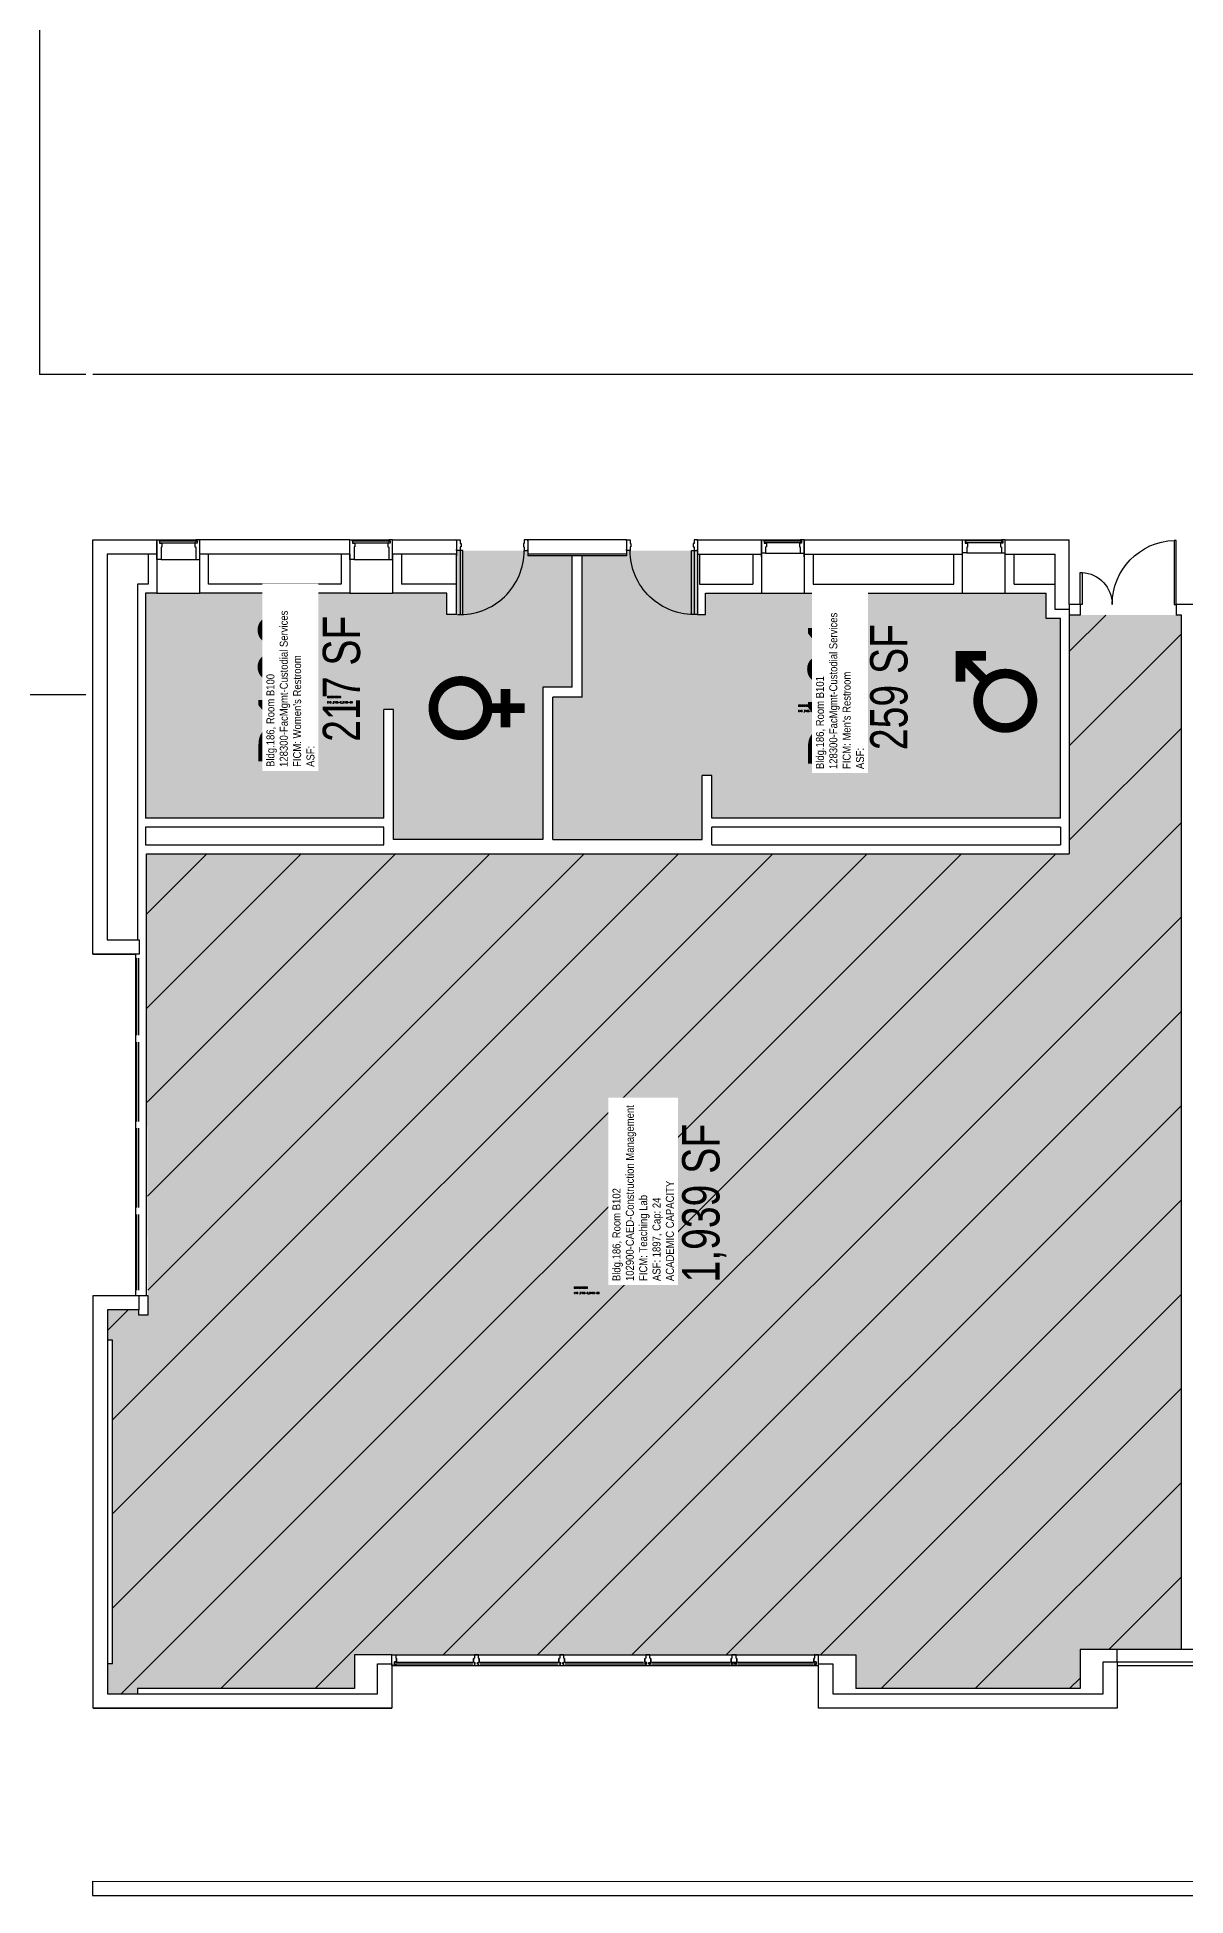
# Model space of a CAD drawing. Header units: inches. Extents: x -16 to 4862, y -243 to 5624.
# Drawn here: x 2419 to 3065, y 179 to 1224 of the extents above; entities that cross this region are included whole.
import ezdxf
from ezdxf.enums import TextEntityAlignment as Align

# ---------------------------------------------------------------- set-up
doc = ezdxf.new("R2010")
doc.units = ezdxf.units.IN
doc.header["$LTSCALE"] = 10
doc.header["$MEASUREMENT"] = 0
doc.layers.get('0').update_dxf_attribs({"linetype": 'CONTINUOUS'})
for name, color, linetype in [('A-DOOR', 2, 'CONTINUOUS'), ('A-FLOR', 3, 'CONTINUOUS'), ('A-GLAZ', 1, 'CONTINUOUS'), ('A-GLAZ-SILL', 2, 'CONTINUOUS'), ('A-IDEN-CNUM', 7, 'CONTINUOUS'), ('A-IDEN-ICON', 4, 'CONTINUOUS'), ('A-IDEN-RNUM', 7, 'CONTINUOUS'), ('A-IDEN-SNUM', 4, 'CONTINUOUS'), ('A-IDEN-VNUM', 4, 'CONTINUOUS'), ('A-WALL', 5, 'CONTINUOUS'), ('AREA-TEXT', 3, 'CONTINUOUS'), ('Rooms-Capacity', 4, 'CONTINUOUS'), ('Rooms-Category-Color', 7, 'CONTINUOUS'), ('Rooms-College-Color', 7, 'CONTINUOUS'), ('Rooms-Department-Color', 7, 'CONTINUOUS'), ('Rooms-Division-Color', 7, 'CONTINUOUS'), ('Rooms-Information', 7, 'CONTINUOUS')]:
    doc.layers.add(name, color=color, linetype=linetype)
doc.styles.add('AREA', font='arial.ttf', dxfattribs={"height": 21})
doc.styles.add('ROOMSNUMBER', font='TXT.SHX', dxfattribs={"height": 1})
doc.styles.add('ROOMVNUMBER', font='arial.ttf', dxfattribs={"width": 0.85, "height": 30})

# ---------------------------------------------------------------- blocks, each defined once
blk = doc.blocks.new('30DRRH')
for p, q in [((36, 1.5), (0, 1.5)), ((0, 1.5), (0, 0)), ((0, 0), (36, 0)), ((36, 0), (36, 1.5))]:
    blk.add_line(p, q)
blk.add_arc((0, 0), 36, 357.433, 90)
blk = doc.blocks.new('4020DR')
for p, q in [((0, 72), (48, 72)), ((0, 70.5), (0, 72)), ((48, 70.5), (0, 70.5)), ((48, 72), (48, 70.5)), ((24, 1.5), (0, 1.5)), ((0, 1.5), (0, 0)), ((0, 0), (24, 0)), ((24, 0), (24, 1.5))]:
    blk.add_line(p, q)
for centre, radius, start, end in [((0, 72), 48, 270, 358.2092), ((0, 0), 24, 3.5833, 90)]:
    blk.add_arc(centre, radius, start, end)
blk = doc.blocks.new('CPWOMEN')
at = {"color": 0, "linetype": 'ByBlock', "const_width": 0.015}
blk.add_lwpolyline([(-0.0375, 0, 1), (0.0475, 0, 1)], format="xyb", close=True, dxfattribs=at)
for points in [[(0.005, -0.04), (0.005, -0.1)], [(-0.025, -0.07), (0.035, -0.07)]]:
    blk.add_lwpolyline(points, dxfattribs=at)
blk = doc.blocks.new('CPMEN')
at = {"const_width": 0.015}
blk.add_lwpolyline([(-0.0575, -0.02, 1), (0.0275, -0.02, 1)], format="xyb", close=True, dxfattribs=at)
for points in [[(0.055, 0.01), (0.055, 0.05), (0.015, 0.05)], [(0.0151, 0.0101), (0.055, 0.05)]]:
    blk.add_lwpolyline(points, dxfattribs=at)

msp = doc.modelspace()

# ---------------------------------------------------------------- hatches: boundary and pattern name
at = {"layer": 'Rooms-Capacity'}
h = msp.add_hatch(dxfattribs=at)
h.set_pattern_fill('ANSI31', color=256, scale=300, style=0)
h.paths.add_polyline_path([(3062.6, 898.8), (2999.6, 898.8), (2999.6, 764.6), (2480.6, 764.6), (2481.4, 505.1), (2476.4, 505.1), (2476.4, 508.1), (2458.7, 508.1), (2458.7, 491.1), (2461.6, 491.1), (2461.6, 309.1), (2458.7, 309.1), (2458.7, 292.1), (2475.6, 292.1), (2475.6, 295.1), (2597.6, 295.1), (2597.6, 314.1), (2879.6, 314.1), (2879.6, 295.1), (3005.7, 295.1), (3005.7, 317.1), (3062.6, 317.1)])
at = {"layer": 'Rooms-Category-Color', "true_color": 0xadadad}
for points in [[(2480.1, 911.1), (2649.6, 911.1), (2649.6, 899.1), (2655.1, 899.1), (2655.1, 935.1), (2695.1, 935.1), (2695.1, 932.1), (2720.1, 932.1), (2720.1, 858.2), (2703.6, 858.2), (2703.6, 772.6), (2619.6, 772.6), (2619.6, 845.6), (2614.1, 845.6), (2614.1, 784.6), (2480.1, 784.6)], [(2725.6, 932.1), (2750.6, 932.1), (2750.6, 935.1), (2790.6, 935.1), (2790.6, 899.1), (2795.1, 899.1), (2795.1, 911.1), (2986.6, 911.1), (2986.6, 896.9), (2994.6, 896.9), (2994.6, 784.6), (2798.6, 784.6), (2798.6, 808.6), (2793.1, 808.6), (2793.1, 772.6), (2709.1, 772.6), (2709.1, 852.7), (2725.6, 852.7)]]:
    msp.add_hatch(color=253, dxfattribs=at).paths.add_polyline_path(points)
at = {"layer": 'Rooms-Category-Color', "true_color": 0xe3f498}
msp.add_hatch(color=61, dxfattribs=at).paths.add_polyline_path([(3062.6, 898.8), (2999.6, 898.8), (2999.6, 764.6), (2480.6, 764.6), (2481.4, 505.1), (2476.4, 505.1), (2476.4, 508.1), (2458.7, 508.1), (2458.7, 491.1), (2461.6, 491.1), (2461.6, 309.1), (2458.7, 309.1), (2458.7, 292.1), (2475.6, 292.1), (2475.6, 295.1), (2597.6, 295.1), (2597.6, 314.1), (2879.6, 314.1), (2879.6, 295.1), (3005.7, 295.1), (3005.7, 317.1), (3062.6, 317.1)])
at = {"layer": 'Rooms-College-Color', "true_color": 0xadadad}
for points in [[(2480.1, 911.1), (2649.6, 911.1), (2649.6, 899.1), (2655.1, 899.1), (2655.1, 935.1), (2695.1, 935.1), (2695.1, 932.1), (2720.1, 932.1), (2720.1, 858.2), (2703.6, 858.2), (2703.6, 772.6), (2619.6, 772.6), (2619.6, 845.6), (2614.1, 845.6), (2614.1, 784.6), (2480.1, 784.6)], [(2725.6, 932.1), (2750.6, 932.1), (2750.6, 935.1), (2790.6, 935.1), (2790.6, 899.1), (2795.1, 899.1), (2795.1, 911.1), (2986.6, 911.1), (2986.6, 896.9), (2994.6, 896.9), (2994.6, 784.6), (2798.6, 784.6), (2798.6, 808.6), (2793.1, 808.6), (2793.1, 772.6), (2709.1, 772.6), (2709.1, 852.7), (2725.6, 852.7)]]:
    msp.add_hatch(color=253, dxfattribs=at).paths.add_polyline_path(points)
at = {"layer": 'Rooms-College-Color', "true_color": 0xe3f498}
msp.add_hatch(color=61, dxfattribs=at).paths.add_polyline_path([(3062.6, 898.8), (2999.6, 898.8), (2999.6, 764.6), (2480.6, 764.6), (2481.4, 505.1), (2476.4, 505.1), (2476.4, 508.1), (2458.7, 508.1), (2458.7, 491.1), (2461.6, 491.1), (2461.6, 309.1), (2458.7, 309.1), (2458.7, 292.1), (2475.6, 292.1), (2475.6, 295.1), (2597.6, 295.1), (2597.6, 314.1), (2879.6, 314.1), (2879.6, 295.1), (3005.7, 295.1), (3005.7, 317.1), (3062.6, 317.1)])
at = {"layer": 'Rooms-Department-Color', "true_color": 0xacacac}
for points in [[(2480.1, 911.1), (2649.6, 911.1), (2649.6, 899.1), (2655.1, 899.1), (2655.1, 935.1), (2695.1, 935.1), (2695.1, 932.1), (2720.1, 932.1), (2720.1, 858.2), (2703.6, 858.2), (2703.6, 772.6), (2619.6, 772.6), (2619.6, 845.6), (2614.1, 845.6), (2614.1, 784.6), (2480.1, 784.6)], [(2725.6, 932.1), (2750.6, 932.1), (2750.6, 935.1), (2790.6, 935.1), (2790.6, 899.1), (2795.1, 899.1), (2795.1, 911.1), (2986.6, 911.1), (2986.6, 896.9), (2994.6, 896.9), (2994.6, 784.6), (2798.6, 784.6), (2798.6, 808.6), (2793.1, 808.6), (2793.1, 772.6), (2709.1, 772.6), (2709.1, 852.7), (2725.6, 852.7)]]:
    msp.add_hatch(color=253, dxfattribs=at).paths.add_polyline_path(points)
at = {"layer": 'Rooms-Department-Color', "true_color": 0xe3f498}
msp.add_hatch(color=61, dxfattribs=at).paths.add_polyline_path([(3062.6, 898.8), (2999.6, 898.8), (2999.6, 764.6), (2480.6, 764.6), (2481.4, 505.1), (2476.4, 505.1), (2476.4, 508.1), (2458.7, 508.1), (2458.7, 491.1), (2461.6, 491.1), (2461.6, 309.1), (2458.7, 309.1), (2458.7, 292.1), (2475.6, 292.1), (2475.6, 295.1), (2597.6, 295.1), (2597.6, 314.1), (2879.6, 314.1), (2879.6, 295.1), (3005.7, 295.1), (3005.7, 317.1), (3062.6, 317.1)])
at = {"layer": 'Rooms-Division-Color', "true_color": 0xadadad}
for points in [[(2480.1, 911.1), (2649.6, 911.1), (2649.6, 899.1), (2655.1, 899.1), (2655.1, 935.1), (2695.1, 935.1), (2695.1, 932.1), (2720.1, 932.1), (2720.1, 858.2), (2703.6, 858.2), (2703.6, 772.6), (2619.6, 772.6), (2619.6, 845.6), (2614.1, 845.6), (2614.1, 784.6), (2480.1, 784.6)], [(2725.6, 932.1), (2750.6, 932.1), (2750.6, 935.1), (2790.6, 935.1), (2790.6, 899.1), (2795.1, 899.1), (2795.1, 911.1), (2986.6, 911.1), (2986.6, 896.9), (2994.6, 896.9), (2994.6, 784.6), (2798.6, 784.6), (2798.6, 808.6), (2793.1, 808.6), (2793.1, 772.6), (2709.1, 772.6), (2709.1, 852.7), (2725.6, 852.7)]]:
    msp.add_hatch(color=253, dxfattribs=at).paths.add_polyline_path(points)
at = {"layer": 'Rooms-Division-Color', "true_color": 0xe3f498}
msp.add_hatch(color=61, dxfattribs=at).paths.add_polyline_path([(3062.6, 898.8), (2999.6, 898.8), (2999.6, 764.6), (2480.6, 764.6), (2481.4, 505.1), (2476.4, 505.1), (2476.4, 508.1), (2458.7, 508.1), (2458.7, 491.1), (2461.6, 491.1), (2461.6, 309.1), (2458.7, 309.1), (2458.7, 292.1), (2475.6, 292.1), (2475.6, 295.1), (2597.6, 295.1), (2597.6, 314.1), (2879.6, 314.1), (2879.6, 295.1), (3005.7, 295.1), (3005.7, 317.1), (3062.6, 317.1)])

# ---------------------------------------------------------------- linework, layer by layer
at = {"layer": 'A-FLOR'}
for p, q in [((2420.5, 2526.9), (2420.6, 1034.1)), ((2446.6, 1034.1), (2420.6, 1034.1)), ((4453.7, 1034.1), (2450.6, 1034.1)), ((1915.2, 854.2), (2446.6, 854.1))]:
    msp.add_line(p, q, dxfattribs=at)
at = {"layer": 'A-GLAZ'}
for p, q in [((2488.9, 941.1), (2508.4, 941.1)), ((2597.4, 941.1), (2616.9, 941.1)), ((2828.8, 941.1), (2848.3, 941.1)), ((2941.9, 941.1), (2961.4, 941.1)), ((2488.1, 939.5), (2509.2, 939.5)), ((2596.5, 939.5), (2617.7, 939.5)), ((2849.1, 939.4), (2828, 939.4)), ((2828.8, 933.6), (2848.3, 933.6)), ((2962.2, 939.5), (2941.1, 939.5)), ((2941.9, 933.7), (2961.4, 933.7)), ((2488.9, 930.1), (2508.4, 930.1)), ((2597.4, 930.1), (2616.9, 930.1)), ((2486.6, 911.1), (2510.6, 911.1)), ((2595.1, 911.1), (2619.1, 911.1)), ((2826.6, 911.1), (2850.6, 911.1)), ((2939.6, 911.1), (2963.6, 911.1)), ((2474.6, 708.1), (2474.6, 516.1)), ((2476.3, 662.5), (2476.3, 705.8)), ((2480.6, 708.1), (2480.6, 516.1)), ((2476.3, 614.1), (2476.3, 658.6)), ((2476.3, 565.7), (2476.3, 610.2)), ((2476.3, 519.2), (2476.3, 561.8)), ((2618.6, 314.1), (2858.6, 314.1)), ((2618.6, 308.1), (2858.6, 308.1)), ((2664.2, 309.8), (2621, 309.8)), ((2712.2, 309.8), (2668.2, 309.8)), ((2760.2, 309.8), (2716.2, 309.8)), ((2809.1, 309.8), (2764.6, 309.8)), ((2855.6, 309.8), (2813, 309.8))]:
    msp.add_line(p, q, dxfattribs=at)
at = {"layer": 'A-GLAZ-SILL'}
for p, q in [((2487.9, 940.5), (2508.3, 940.5)), ((2596.4, 940.5), (2616.8, 940.5)), ((2849.2, 940.4), (2828.9, 940.4)), ((2962.3, 940.5), (2942, 940.5)), ((2475.3, 662.5), (2475.3, 705.8)), ((2475.3, 614.1), (2475.3, 658.6)), ((2475.3, 565.7), (2475.3, 610.2)), ((2475.3, 519.2), (2475.3, 561.8)), ((2664.2, 308.8), (2621, 308.8)), ((2712.2, 308.8), (2668.2, 308.8)), ((2712.2, 308.8), (2668.2, 308.8)), ((2760.7, 308.8), (2716.2, 308.8)), ((2760.2, 308.8), (2716.2, 308.8)), ((2809.1, 308.8), (2764.6, 308.8)), ((2855.6, 308.8), (2813, 308.8))]:
    msp.add_line(p, q, dxfattribs=at)
at = {"layer": 'A-WALL'}
for p, q in [((2510.6, 930.1), (2510.6, 941.1)), ((2595.1, 941.1), (2510.6, 941.1)), ((2595.1, 930.1), (2595.1, 941.1)), ((2619.1, 930.1), (2619.1, 941.1)), ((2619.1, 941.1), (2655.1, 941.1)), ((2655.1, 941.1), (2655.1, 933.1)), ((2750.6, 941.1), (2695.1, 941.1)), ((2695.1, 941.1), (2695.1, 932.1)), ((2750.6, 941.1), (2747.6, 941.1)), ((2750.6, 941.1), (2750.6, 932.1)), ((2790.6, 941.1), (2826.6, 941.1)), ((2790.6, 941.1), (2790.6, 933.1)), ((2826.6, 931.6), (2826.6, 941.1)), ((2826.6, 941.1), (2826.6, 911.1)), ((2850.6, 931.6), (2850.6, 941.1)), ((2850.6, 941.1), (2939.6, 941.1)), ((2850.6, 940.8), (2850.6, 911.1)), ((2939.6, 911.1), (2939.6, 941.1)), ((2963.6, 911.1), (2963.6, 941.1)), ((2963.6, 941.1), (2999.6, 941.1)), ((2999.6, 904.8), (2999.6, 941.1)), ((2481.6, 933.1), (2481.6, 916.1)), ((2486.6, 933.1), (2486.6, 911.1)), ((2510.6, 911.1), (2510.6, 933.1)), ((2595.1, 933.1), (2510.6, 933.1)), ((2515.6, 916.1), (2515.6, 933.1)), ((2590.1, 933.1), (2590.1, 916.1)), ((2595.1, 933.1), (2595.1, 911.1)), ((2619.1, 933.1), (2619.1, 911.1)), ((2655.1, 933.1), (2619.1, 933.1)), ((2624.1, 933.1), (2624.1, 916.1)), ((2655.1, 899.1), (2655.1, 933.1)), ((2655.1, 933.1), (2655.1, 932.1)), ((2750.6, 933.1), (2695.1, 933.1)), ((2750.6, 932.1), (2695.1, 932.1)), ((2720.1, 858.2), (2720.1, 932.1)), ((2725.6, 852.7), (2725.6, 932.1)), ((2790.6, 933.1), (2826.6, 933.1)), ((2790.6, 933.1), (2790.6, 899.1)), ((2791.6, 933.1), (2791.6, 916.1)), ((2821.6, 933.1), (2821.6, 916.1)), ((2850.6, 933.1), (2939.6, 933.1)), ((2855.6, 933.1), (2855.6, 916.1)), ((2934.6, 916.1), (2934.6, 933.1)), ((2963.6, 933.1), (2991.6, 933.1)), ((2968.6, 916.1), (2968.6, 933.1)), ((2991.6, 901.9), (2991.6, 933.1)), ((2475.6, 916.1), (2475.6, 716.1)), ((2481.6, 916.1), (2475.6, 916.1)), ((2486.6, 911.1), (2480.1, 911.1)), ((2480.1, 911.1), (2480.1, 784.6)), ((2595.1, 911.1), (2510.6, 911.1)), ((2590.1, 916.1), (2515.6, 916.1)), ((2649.6, 911.1), (2619.1, 911.1)), ((2655.1, 916.1), (2624.1, 916.1)), ((2649.6, 899.1), (2649.6, 911.1)), ((2791.6, 916.1), (2821.6, 916.1)), ((2795.1, 911.1), (2826.6, 911.1)), ((2795.1, 899.1), (2795.1, 911.1)), ((2850.6, 911.1), (2939.6, 911.1)), ((2855.6, 916.1), (2934.6, 916.1)), ((2963.6, 911.1), (2986.6, 911.1)), ((2968.6, 916.1), (2991.6, 916.1)), ((2986.6, 896.9), (2986.6, 911.1)), ((2655.1, 899.1), (2649.6, 899.1)), ((2790.6, 899.1), (2795.1, 899.1)), ((2999.6, 901.9), (2991.6, 901.9)), ((3005.7, 904.8), (2999.6, 904.8)), ((2999.6, 904.8), (2999.6, 764.6)), ((3005.7, 904.8), (3005.7, 898.8)), ((3071.6, 904.8), (3059.6, 904.8)), ((3059.6, 904.8), (3059.6, 898.8)), ((2994.6, 896.9), (2986.6, 896.9)), ((2994.6, 784.6), (2994.6, 896.9)), ((3005.7, 898.8), (2999.6, 898.8)), ((3062.6, 898.8), (3059.6, 898.8)), ((3062.6, 317.1), (3062.6, 898.8)), ((2709.1, 772.6), (2709.1, 852.7)), ((2725.6, 852.7), (2709.1, 852.7)), ((2614.1, 784.6), (2614.1, 845.6)), ((2798.6, 808.6), (2793.1, 808.6)), ((2793.1, 772.6), (2793.1, 808.6)), ((2798.6, 784.6), (2798.6, 808.6)), ((2614.1, 784.6), (2480.1, 784.6)), ((2994.6, 784.6), (2798.6, 784.6)), ((2614.1, 779.6), (2480.1, 779.6)), ((2480.1, 779.6), (2480.1, 769.6)), ((2614.1, 769.6), (2614.1, 779.6)), ((2798.6, 769.6), (2798.6, 779.6)), ((2994.6, 779.6), (2798.6, 779.6)), ((2994.6, 779.6), (2994.6, 769.6)), ((2480.1, 769.6), (2614.1, 769.6)), ((2480.6, 764.6), (2480.6, 704.5)), ((2480.7, 764.6), (2999.6, 764.6)), ((2709.1, 772.6), (2793.1, 772.6)), ((2798.6, 769.6), (2994.6, 769.6)), ((2450.6, 708.1), (2474.4, 708.1)), ((2461.6, 491.1), (2458.7, 491.1)), ((2461.6, 309.1), (2461.6, 491.1)), ((2618.6, 308.1), (2618.6, 314.1)), ((2618.6, 314.1), (2620.9, 314.1)), ((2620.9, 314.1), (2620.9, 312.3)), ((2665.1, 314.1), (2665.1, 312.3)), ((2667.3, 314.1), (2665.1, 314.1)), ((2665.1, 314.1), (2665.1, 312.3)), ((2667.3, 314.1), (2665.1, 314.1)), ((2667.3, 312.3), (2667.3, 314.1)), ((2667.3, 312.3), (2667.3, 314.1)), ((2713.1, 314.1), (2713.1, 312.3)), ((2715.3, 314.1), (2713.1, 314.1)), ((2713.1, 314.1), (2713.1, 312.3)), ((2715.3, 314.1), (2713.1, 314.1)), ((2715.3, 312.3), (2715.3, 314.1)), ((2715.3, 312.3), (2715.3, 314.1)), ((2761.5, 314.1), (2761.5, 312.3)), ((2763.7, 314.1), (2761.5, 314.1)), ((2763.7, 312.3), (2763.7, 314.1)), ((2809.9, 314.1), (2809.9, 312.3)), ((2812.2, 314.1), (2809.9, 314.1)), ((2812.2, 312.3), (2812.2, 314.1)), ((2856.4, 314.1), (2856.4, 312.3)), ((2858.6, 314.1), (2856.4, 314.1)), ((2858.6, 308.1), (2858.6, 314.1)), ((2858.6, 314.1), (2879.6, 314.1)), ((2858.6, 309.1), (2858.6, 314.1)), ((2879.6, 314.1), (2879.6, 295.1)), ((3005.7, 317.1), (3005.7, 295.1)), ((3026.6, 310.1), (3026.6, 317.1)), ((2461.6, 309.1), (2458.7, 309.1)), ((2620.9, 308.1), (2618.6, 308.1)), ((2619.9, 308.8), (2619.9, 308.6)), ((2620.1, 308.8), (2619.9, 308.8)), ((2619.9, 308.8), (2620.1, 308.8)), ((2619.9, 308.6), (2620.4, 308.6)), ((2620.1, 308.8), (2620.1, 310.1)), ((2620.1, 310.1), (2620.1, 309.5)), ((2620.9, 310.1), (2620.1, 310.1)), ((2620.1, 310.1), (2620.9, 310.1)), ((2620.1, 309.5), (2620.1, 308.8)), ((2620.3, 308.8), (2621, 308.8)), ((2620.4, 308.6), (2620.3, 308.8)), ((2620.9, 312.3), (2621.1, 312.3)), ((2620.9, 309.9), (2620.9, 310.1)), ((2620.9, 309.8), (2620.9, 309.9)), ((2621.3, 309.8), (2620.9, 309.8)), ((2621, 308.8), (2620.9, 308.6)), ((2620.9, 308.6), (2620.9, 308.1)), ((2621.1, 312.3), (2621.1, 312.1)), ((2621.1, 312.1), (2621.3, 312.1)), ((2621.3, 312.1), (2621.3, 309.9)), ((2621.3, 309.9), (2621.3, 312.1)), ((2621.7, 311), (2621.3, 311)), ((2621.3, 309.9), (2621.3, 309.8)), ((2664.6, 311), (2664.2, 311)), ((2664.6, 311), (2664.2, 311)), ((2664.6, 311), (2664.2, 311)), ((2664.6, 311), (2664.2, 311)), ((2664.9, 312), (2664.6, 312)), ((2664.6, 309.9), (2664.6, 312)), ((2664.6, 312), (2664.6, 309.9)), ((2664.9, 312), (2664.6, 312)), ((2664.6, 309.9), (2664.6, 312)), ((2664.6, 312), (2664.6, 309.9)), ((2664.6, 309.9), (2664.6, 309.8)), ((2664.6, 309.9), (2664.6, 309.8)), ((2664.6, 309.8), (2665.6, 309.8)), ((2664.6, 309.8), (2665.6, 309.8)), ((2664.9, 312.3), (2664.9, 312)), ((2665.1, 312.3), (2664.9, 312.3)), ((2664.9, 312.3), (2664.9, 312)), ((2665.1, 312.3), (2664.9, 312.3)), ((2664.9, 312.1), (2664.9, 312.3)), ((2664.9, 312.1), (2664.9, 312.3)), ((2665, 308.8), (2665.1, 308.6)), ((2665.6, 308.8), (2665, 308.8)), ((2665, 308.8), (2665.1, 308.6)), ((2665.6, 308.8), (2665, 308.8)), ((2665.1, 308.6), (2665.1, 308.4)), ((2665.1, 308.6), (2665.1, 308.4)), ((2665.1, 308.4), (2665.3, 308.1)), ((2665.1, 308.4), (2665.3, 308.1)), ((2665.3, 308.1), (2667.3, 308.1)), ((2665.3, 308.1), (2667.3, 308.1)), ((2665.6, 308.8), (2665.6, 309.8)), ((2665.6, 308.8), (2665.6, 309.8)), ((2666.8, 308.8), (2666.8, 309.8)), ((2666.8, 308.8), (2666.8, 309.8)), ((2666.8, 309.8), (2667.8, 309.8)), ((2666.8, 309.8), (2667.8, 309.8)), ((2667.3, 308.8), (2666.8, 308.8)), ((2667.3, 308.8), (2666.8, 308.8)), ((2667.6, 312.3), (2667.3, 312.3)), ((2667.6, 312.3), (2667.3, 312.3)), ((2667.3, 308.6), (2667.3, 308.8)), ((2667.3, 308.6), (2667.3, 308.8)), ((2667.3, 308.1), (2667.3, 308.6)), ((2667.3, 308.1), (2667.3, 308.6)), ((2667.6, 312), (2667.6, 312.3)), ((2667.6, 312), (2667.6, 312.3)), ((2667.8, 312), (2667.6, 312)), ((2667.8, 312), (2667.6, 312)), ((2667.8, 309.9), (2667.8, 312)), ((2667.8, 312), (2667.8, 309.9)), ((2667.8, 309.9), (2667.8, 312)), ((2667.8, 312), (2667.8, 309.9)), ((2667.8, 311), (2668.2, 311)), ((2667.8, 311), (2668.2, 311)), ((2667.8, 309.8), (2667.8, 309.9)), ((2667.8, 309.8), (2667.8, 309.9)), ((2712.6, 311), (2712.2, 311)), ((2712.6, 311), (2712.2, 311)), ((2712.6, 311), (2712.2, 311)), ((2712.6, 311), (2712.2, 311)), ((2712.9, 312), (2712.6, 312)), ((2712.6, 309.9), (2712.6, 312)), ((2712.6, 312), (2712.6, 309.9)), ((2712.9, 312), (2712.6, 312)), ((2712.6, 309.9), (2712.6, 312)), ((2712.6, 312), (2712.6, 309.9)), ((2712.6, 309.9), (2712.6, 309.8)), ((2712.6, 309.9), (2712.6, 309.8)), ((2712.6, 309.8), (2713.6, 309.8)), ((2712.6, 309.8), (2713.6, 309.8)), ((2712.9, 312.3), (2712.9, 312)), ((2713.1, 312.3), (2712.9, 312.3)), ((2712.9, 312.3), (2712.9, 312)), ((2713.1, 312.3), (2712.9, 312.3)), ((2712.9, 312.1), (2712.9, 312.3)), ((2712.9, 312.1), (2712.9, 312.3)), ((2713, 308.8), (2713.1, 308.6)), ((2713.6, 308.8), (2713, 308.8)), ((2713, 308.8), (2713.1, 308.6)), ((2713.6, 308.8), (2713, 308.8)), ((2713.1, 308.6), (2713.1, 308.4)), ((2713.1, 308.6), (2713.1, 308.4)), ((2713.1, 308.4), (2713.3, 308.1)), ((2713.1, 308.4), (2713.3, 308.1)), ((2713.3, 308.1), (2715.3, 308.1)), ((2713.3, 308.1), (2715.3, 308.1)), ((2713.6, 308.8), (2713.6, 309.8)), ((2713.6, 308.8), (2713.6, 309.8)), ((2714.8, 308.8), (2714.8, 309.8)), ((2714.8, 308.8), (2714.8, 309.8)), ((2714.8, 309.8), (2715.8, 309.8)), ((2714.8, 309.8), (2715.8, 309.8)), ((2715.3, 308.8), (2714.8, 308.8)), ((2715.3, 308.8), (2714.8, 308.8)), ((2715.6, 312.3), (2715.3, 312.3)), ((2715.6, 312.3), (2715.3, 312.3)), ((2715.3, 308.6), (2715.3, 308.8)), ((2715.3, 308.6), (2715.3, 308.8)), ((2715.3, 308.1), (2715.3, 308.6)), ((2715.3, 308.1), (2715.3, 308.6)), ((2715.6, 312), (2715.6, 312.3)), ((2715.6, 312), (2715.6, 312.3)), ((2715.8, 312), (2715.6, 312)), ((2715.8, 312), (2715.6, 312)), ((2715.8, 309.9), (2715.8, 312)), ((2715.8, 312), (2715.8, 309.9)), ((2715.8, 309.9), (2715.8, 312)), ((2715.8, 312), (2715.8, 309.9)), ((2715.8, 311), (2716.2, 311)), ((2715.8, 311), (2716.2, 311)), ((2715.8, 309.8), (2715.8, 309.9)), ((2715.8, 309.8), (2715.8, 309.9)), ((2761, 311), (2760.7, 311)), ((2761, 311), (2760.7, 311)), ((2761.3, 312), (2761, 312)), ((2761, 309.9), (2761, 312)), ((2761, 312), (2761, 309.9)), ((2761, 309.9), (2761, 309.8)), ((2762, 309.8), (2761, 309.8)), ((2761, 309.8), (2762, 309.8)), ((2762, 308.8), (2761, 308.8)), ((2761.3, 312.3), (2761.3, 312)), ((2761.5, 312.3), (2761.3, 312.3)), ((2761.3, 312.1), (2761.3, 312.3)), ((2761.4, 308.8), (2761.5, 308.6)), ((2762, 308.8), (2761.4, 308.8)), ((2761.5, 308.6), (2761.5, 308.4)), ((2761.5, 308.4), (2761.7, 308.1)), ((2761.7, 308.1), (2763.7, 308.1)), ((2762, 308.8), (2762, 309.8)), ((2763.2, 308.8), (2763.2, 309.8)), ((2763.2, 309.8), (2764.2, 309.8)), ((2764.2, 308.8), (2763.2, 308.8)), ((2763.7, 308.8), (2763.2, 308.8)), ((2764, 312.3), (2763.7, 312.3)), ((2763.7, 308.6), (2763.7, 308.8)), ((2763.7, 308.1), (2763.7, 308.6)), ((2764, 312), (2764, 312.3)), ((2764.2, 312), (2764, 312)), ((2764.2, 309.8), (2764.1, 309.8)), ((2764.2, 309.9), (2764.2, 312)), ((2764.2, 312), (2764.2, 309.9)), ((2764.2, 311), (2764.6, 311)), ((2764.2, 309.8), (2764.2, 309.9)), ((2809.4, 311), (2809.1, 311)), ((2809.4, 311), (2809.1, 311)), ((2809.7, 312), (2809.4, 312)), ((2809.4, 309.9), (2809.4, 312)), ((2809.4, 312), (2809.4, 309.9)), ((2809.4, 309.9), (2809.4, 309.8)), ((2812.6, 309.8), (2809.4, 309.8)), ((2809.4, 309.8), (2810.4, 309.8)), ((2812.6, 308.8), (2809.4, 308.8)), ((2809.7, 312.3), (2809.7, 312)), ((2809.9, 312.3), (2809.7, 312.3)), ((2809.7, 312.1), (2809.7, 312.3)), ((2809.8, 308.8), (2809.9, 308.6)), ((2810.4, 308.8), (2809.8, 308.8)), ((2809.9, 308.6), (2809.9, 308.4)), ((2809.9, 308.4), (2810.1, 308.1)), ((2810.1, 308.1), (2812.2, 308.1)), ((2810.4, 308.8), (2810.4, 309.8)), ((2811.6, 308.8), (2811.6, 309.8)), ((2811.6, 309.8), (2812.7, 309.8)), ((2812.2, 308.8), (2811.6, 308.8)), ((2812.4, 312.3), (2812.2, 312.3)), ((2812.2, 308.6), (2812.2, 308.8)), ((2812.2, 308.1), (2812.2, 308.6)), ((2812.4, 312), (2812.4, 312.3)), ((2812.6, 312), (2812.4, 312)), ((2812.6, 309.9), (2812.6, 312)), ((2812.6, 312), (2812.6, 309.9)), ((2812.6, 311), (2813, 311)), ((2812.7, 309.8), (2812.6, 309.9)), ((2855.6, 311), (2855.9, 311)), ((2855.9, 312.1), (2855.9, 309.9)), ((2856.2, 312.1), (2855.9, 312.1)), ((2855.9, 309.9), (2855.9, 312.1)), ((2855.9, 309.9), (2855.9, 309.8)), ((2856.3, 309.8), (2855.9, 309.8)), ((2855.9, 309.8), (2856.4, 309.8)), ((2856.3, 308.8), (2855.9, 308.8)), ((2856.2, 312.3), (2856.2, 312.1)), ((2856.4, 312.3), (2856.2, 312.3)), ((2856.3, 310.1), (2857.2, 310.1)), ((2856.3, 309.9), (2856.3, 310.1)), ((2857.2, 310.1), (2856.3, 310.1)), ((2856.4, 309.8), (2856.3, 309.9)), ((2856.3, 308.8), (2856.4, 308.6)), ((2856.9, 308.8), (2856.3, 308.8)), ((2856.4, 308.6), (2856.4, 308.1)), ((2856.4, 308.1), (2858.6, 308.1)), ((2856.8, 308.6), (2856.9, 308.8)), ((2857.3, 308.6), (2856.8, 308.6)), ((2857.2, 308.8), (2857.2, 310.1)), ((2857.2, 310.1), (2857.2, 309.5)), ((2857.2, 309.5), (2857.2, 308.8)), ((2857.2, 308.8), (2857.3, 308.8)), ((2857.3, 308.8), (2857.2, 308.8)), ((2857.3, 308.8), (2857.3, 308.6)), ((3026.6, 310.1), (3078.6, 310.1)), ((3026.6, 308.1), (3078.6, 308.1)), ((3005.7, 295.1), (2879.6, 295.1)), ((2450.4, 186.8), (4067.2, 186.6)), ((2450.4, 186.8), (2450.4, 178.8)), ((2450.4, 178.8), (4067.2, 178.6))]:
    msp.add_line(p, q, dxfattribs=at)
for points in [[(2486.6, 933.1), (2458.6, 933.1), (2458.6, 716.1), (2476.5, 716.1), (2476.5, 708.1), (2450.6, 708.1), (2450.6, 941.1), (2486.6, 941.1)], [(2486.6, 941.1), (2488.9, 941.1), (2488.9, 940.6), (2489, 940.4), (2488.3, 940.4), (2488.4, 940.6), (2487.9, 940.6), (2487.9, 940.4), (2488.1, 940.4), (2488.1, 939.2), (2488.9, 939.2), (2488.9, 939.3), (2488.9, 939.4), (2489.3, 939.4), (2489.3, 939.3), (2489.3, 937.2), (2489.1, 937.2), (2489.1, 937), (2488.9, 937), (2488.9, 930.1), (2486.6, 930.1)], [(2486.6, 941.1), (2488.9, 941.1), (2488.9, 940.6), (2489, 940.4), (2488.3, 940.4), (2488.4, 940.6), (2487.9, 940.6), (2487.9, 940.4), (2488.1, 940.4), (2488.1, 939.2), (2488.9, 939.2), (2488.9, 939.3), (2488.9, 939.4), (2489.3, 939.4), (2489.3, 939.3), (2489.3, 937.2), (2489.1, 937.2), (2489.1, 937), (2488.9, 937), (2488.9, 930.1), (2486.6, 930.1)], [(2486.6, 941.1), (2488.9, 941.1), (2488.9, 940.6), (2489, 940.4), (2488.3, 940.4), (2488.4, 940.6), (2487.9, 940.6), (2487.9, 940.4), (2488.1, 940.4), (2488.1, 939.2), (2488.9, 939.2), (2488.9, 939.3), (2488.9, 939.4), (2489.3, 939.4), (2489.3, 939.3), (2489.3, 937.2), (2489.1, 937.2), (2489.1, 937), (2488.9, 937), (2488.9, 930.1), (2486.6, 930.1)], [(2510.6, 941.1), (2508.4, 941.1), (2508.4, 940.6), (2508.3, 940.4), (2508.9, 940.4), (2508.8, 940.6), (2509.3, 940.6), (2509.3, 940.4), (2509.2, 940.4), (2509.2, 939.2), (2508.3, 939.2), (2508.3, 939.3), (2508.3, 939.4), (2507.9, 939.4), (2507.9, 939.3), (2507.9, 937.2), (2508.2, 937.2), (2508.2, 937), (2508.4, 937), (2508.4, 930.1), (2510.6, 930.1)], [(2510.6, 941.1), (2508.4, 941.1), (2508.4, 940.6), (2508.3, 940.4), (2508.9, 940.4), (2508.8, 940.6), (2509.3, 940.6), (2509.3, 940.4), (2509.2, 940.4), (2509.2, 939.2), (2508.3, 939.2), (2508.3, 939.3), (2508.3, 939.4), (2507.9, 939.4), (2507.9, 939.3), (2507.9, 937.2), (2508.2, 937.2), (2508.2, 937), (2508.4, 937), (2508.4, 930.1), (2510.6, 930.1)], [(2510.6, 941.1), (2508.4, 941.1), (2508.4, 940.6), (2508.3, 940.4), (2508.9, 940.4), (2508.8, 940.6), (2509.3, 940.6), (2509.3, 940.4), (2509.2, 940.4), (2509.2, 939.2), (2508.3, 939.2), (2508.3, 939.3), (2508.3, 939.4), (2507.9, 939.4), (2507.9, 939.3), (2507.9, 937.2), (2508.2, 937.2), (2508.2, 937), (2508.4, 937), (2508.4, 930.1), (2510.6, 930.1)], [(2595.1, 941.1), (2597.4, 941.1), (2597.4, 940.6), (2597.4, 940.4), (2596.8, 940.4), (2596.9, 940.6), (2596.4, 940.6), (2596.4, 940.4), (2596.5, 940.4), (2596.5, 939.2), (2597.4, 939.2), (2597.4, 939.3), (2597.4, 939.4), (2597.8, 939.4), (2597.8, 939.3), (2597.8, 937.2), (2597.5, 937.2), (2597.5, 937), (2597.4, 937), (2597.4, 930.1), (2595.1, 930.1)], [(2595.1, 941.1), (2597.4, 941.1), (2597.4, 940.6), (2597.4, 940.4), (2596.8, 940.4), (2596.9, 940.6), (2596.4, 940.6), (2596.4, 940.4), (2596.5, 940.4), (2596.5, 939.2), (2597.4, 939.2), (2597.4, 939.3), (2597.4, 939.4), (2597.8, 939.4), (2597.8, 939.3), (2597.8, 937.2), (2597.5, 937.2), (2597.5, 937), (2597.4, 937), (2597.4, 930.1), (2595.1, 930.1)], [(2595.1, 941.1), (2597.4, 941.1), (2597.4, 940.6), (2597.4, 940.4), (2596.8, 940.4), (2596.9, 940.6), (2596.4, 940.6), (2596.4, 940.4), (2596.5, 940.4), (2596.5, 939.2), (2597.4, 939.2), (2597.4, 939.3), (2597.4, 939.4), (2597.8, 939.4), (2597.8, 939.3), (2597.8, 937.2), (2597.5, 937.2), (2597.5, 937), (2597.4, 937), (2597.4, 930.1), (2595.1, 930.1)], [(2619.1, 941.1), (2616.9, 941.1), (2616.9, 940.6), (2616.8, 940.4), (2617.4, 940.4), (2617.3, 940.6), (2617.8, 940.6), (2617.8, 940.4), (2617.7, 940.4), (2617.7, 939.2), (2616.8, 939.2), (2616.8, 939.3), (2616.8, 939.4), (2616.4, 939.4), (2616.4, 939.3), (2616.4, 937.2), (2616.7, 937.2), (2616.7, 937), (2616.9, 937), (2616.9, 930.1), (2619.1, 930.1)], [(2619.1, 941.1), (2616.9, 941.1), (2616.9, 940.6), (2616.8, 940.4), (2617.4, 940.4), (2617.3, 940.6), (2617.8, 940.6), (2617.8, 940.4), (2617.7, 940.4), (2617.7, 939.2), (2616.8, 939.2), (2616.8, 939.3), (2616.8, 939.4), (2616.4, 939.4), (2616.4, 939.3), (2616.4, 937.2), (2616.7, 937.2), (2616.7, 937), (2616.9, 937), (2616.9, 930.1), (2619.1, 930.1)], [(2619.1, 941.1), (2616.9, 941.1), (2616.9, 940.6), (2616.8, 940.4), (2617.4, 940.4), (2617.3, 940.6), (2617.8, 940.6), (2617.8, 940.4), (2617.7, 940.4), (2617.7, 939.2), (2616.8, 939.2), (2616.8, 939.3), (2616.8, 939.4), (2616.4, 939.4), (2616.4, 939.3), (2616.4, 937.2), (2616.7, 937.2), (2616.7, 937), (2616.9, 937), (2616.9, 930.1), (2619.1, 930.1)], [(2826.6, 941.1), (2828.8, 941.1), (2828.8, 940.6), (2828.9, 940.4), (2828.3, 940.4), (2828.4, 940.6), (2827.9, 940.6), (2827.9, 940.4), (2828, 940.4), (2828, 939.2), (2828.9, 939.2), (2828.9, 939.3), (2828.8, 939.4), (2829.3, 939.4), (2829.3, 939.3), (2829.3, 937.2), (2829, 937.2), (2829, 937), (2828.8, 937), (2828.8, 933.6), (2826.6, 933.6)], [(2826.6, 941.1), (2828.8, 941.1), (2828.8, 940.6), (2828.9, 940.4), (2828.3, 940.4), (2828.4, 940.6), (2827.9, 940.6), (2827.9, 940.4), (2828, 940.4), (2828, 939.2), (2828.9, 939.2), (2828.9, 939.3), (2828.8, 939.4), (2829.3, 939.4), (2829.3, 939.3), (2829.3, 937.2), (2829, 937.2), (2829, 937), (2828.8, 937), (2828.8, 933.6), (2826.6, 933.6)], [(2826.6, 941.1), (2828.8, 941.1), (2828.8, 940.6), (2828.9, 940.4), (2828.3, 940.4), (2828.4, 940.6), (2827.9, 940.6), (2827.9, 940.4), (2828, 940.4), (2828, 939.2), (2828.9, 939.2), (2828.9, 939.3), (2828.8, 939.4), (2829.3, 939.4), (2829.3, 939.3), (2829.3, 937.2), (2829, 937.2), (2829, 937), (2828.8, 937), (2828.8, 933.6), (2826.6, 933.6)], [(2850.6, 941.1), (2848.3, 941.1), (2848.3, 940.6), (2848.2, 940.4), (2848.8, 940.4), (2848.8, 940.6), (2849.2, 940.6), (2849.2, 940.4), (2849.1, 940.4), (2849.1, 939.2), (2848.3, 939.2), (2848.3, 939.3), (2848.3, 939.4), (2847.8, 939.4), (2847.9, 939.3), (2847.9, 937.2), (2848.1, 937.2), (2848.1, 937), (2848.3, 937), (2848.3, 933.6), (2850.6, 933.6)], [(2850.6, 941.1), (2848.3, 941.1), (2848.3, 940.6), (2848.2, 940.4), (2848.8, 940.4), (2848.8, 940.6), (2849.2, 940.6), (2849.2, 940.4), (2849.1, 940.4), (2849.1, 939.2), (2848.3, 939.2), (2848.3, 939.3), (2848.3, 939.4), (2847.8, 939.4), (2847.9, 939.3), (2847.9, 937.2), (2848.1, 937.2), (2848.1, 937), (2848.3, 937), (2848.3, 933.6), (2850.6, 933.6)], [(2850.6, 941.1), (2848.3, 941.1), (2848.3, 940.6), (2848.2, 940.4), (2848.8, 940.4), (2848.8, 940.6), (2849.2, 940.6), (2849.2, 940.4), (2849.1, 940.4), (2849.1, 939.2), (2848.3, 939.2), (2848.3, 939.3), (2848.3, 939.4), (2847.8, 939.4), (2847.9, 939.3), (2847.9, 937.2), (2848.1, 937.2), (2848.1, 937), (2848.3, 937), (2848.3, 933.6), (2850.6, 933.6)], [(2939.6, 941.1), (2941.9, 941.1), (2941.9, 940.6), (2942, 940.4), (2941.4, 940.4), (2941.4, 940.6), (2941, 940.6), (2941, 940.4), (2941.1, 940.4), (2941.1, 939.2), (2941.9, 939.2), (2941.9, 939.3), (2941.9, 939.4), (2942.4, 939.4), (2942.3, 939.3), (2942.3, 937.2), (2942.1, 937.2), (2942.1, 937), (2941.9, 937), (2941.9, 933.7), (2939.6, 933.7)], [(2939.6, 941.1), (2941.9, 941.1), (2941.9, 940.6), (2942, 940.4), (2941.4, 940.4), (2941.4, 940.6), (2941, 940.6), (2941, 940.4), (2941.1, 940.4), (2941.1, 939.2), (2941.9, 939.2), (2941.9, 939.3), (2941.9, 939.4), (2942.4, 939.4), (2942.3, 939.3), (2942.3, 937.2), (2942.1, 937.2), (2942.1, 937), (2941.9, 937), (2941.9, 933.7), (2939.6, 933.7)], [(2939.6, 941.1), (2941.9, 941.1), (2941.9, 940.6), (2942, 940.4), (2941.4, 940.4), (2941.4, 940.6), (2941, 940.6), (2941, 940.4), (2941.1, 940.4), (2941.1, 939.2), (2941.9, 939.2), (2941.9, 939.3), (2941.9, 939.4), (2942.4, 939.4), (2942.3, 939.3), (2942.3, 937.2), (2942.1, 937.2), (2942.1, 937), (2941.9, 937), (2941.9, 933.7), (2939.6, 933.7)], [(2963.6, 941.1), (2961.4, 941.1), (2961.4, 940.6), (2961.3, 940.4), (2961.9, 940.4), (2961.8, 940.6), (2962.3, 940.6), (2962.3, 940.4), (2962.2, 940.4), (2962.2, 939.2), (2961.3, 939.2), (2961.3, 939.3), (2961.4, 939.4), (2960.9, 939.4), (2960.9, 939.3), (2960.9, 937.2), (2961.2, 937.2), (2961.2, 937), (2961.4, 937), (2961.4, 933.7), (2963.6, 933.7)], [(2963.6, 941.1), (2961.4, 941.1), (2961.4, 940.6), (2961.3, 940.4), (2961.9, 940.4), (2961.8, 940.6), (2962.3, 940.6), (2962.3, 940.4), (2962.2, 940.4), (2962.2, 939.2), (2961.3, 939.2), (2961.3, 939.3), (2961.4, 939.4), (2960.9, 939.4), (2960.9, 939.3), (2960.9, 937.2), (2961.2, 937.2), (2961.2, 937), (2961.4, 937), (2961.4, 933.7), (2963.6, 933.7)], [(2963.6, 941.1), (2961.4, 941.1), (2961.4, 940.6), (2961.3, 940.4), (2961.9, 940.4), (2961.8, 940.6), (2962.3, 940.6), (2962.3, 940.4), (2962.2, 940.4), (2962.2, 939.2), (2961.3, 939.2), (2961.3, 939.3), (2961.4, 939.4), (2960.9, 939.4), (2960.9, 939.3), (2960.9, 937.2), (2961.2, 937.2), (2961.2, 937), (2961.4, 937), (2961.4, 933.7), (2963.6, 933.7)], [(2618.6, 309.1), (2618.6, 284.1), (2450.7, 284.1), (2450.7, 516.1), (2476.4, 516.1), (2476.4, 508.1), (2458.7, 508.1), (2458.7, 292.1), (2610.6, 292.1), (2610.6, 309.1)], [(2866.6, 309.1), (2866.6, 292.1), (3018.6, 292.1), (3018.6, 310.1), (3026.6, 310.1), (3026.6, 284.1), (2858.6, 284.1), (2858.6, 309.1)]]:
    msp.add_lwpolyline(points, close=True, dxfattribs=at)
for points in [[(2655.1, 940.6), (2655.1, 941.1), (2657.1, 941.1), (2657.1, 939.1), (2657.6, 939.1), (2657.6, 937.1), (2657.1, 937.1), (2657.1, 935.1), (2655.1, 935.1), (2655.1, 935.6)], [(2695.1, 940.6), (2695.1, 941.1), (2693.1, 941.1), (2693.1, 939.1), (2692.6, 939.1), (2692.6, 937.1), (2693.1, 937.1), (2693.1, 935.1), (2695.1, 935.1), (2695.1, 935.6)], [(2750.6, 940.6), (2750.6, 941.1), (2752.6, 941.1), (2752.6, 939.1), (2753.1, 939.1), (2753.1, 937.1), (2752.6, 937.1), (2752.6, 935.1), (2750.6, 935.1), (2750.6, 935.6)], [(2790.6, 940.6), (2790.6, 941.1), (2788.6, 941.1), (2788.6, 939.1), (2788.1, 939.1), (2788.1, 937.1), (2788.6, 937.1), (2788.6, 935.1), (2790.6, 935.1), (2790.6, 935.6)], [(2720.1, 858.2), (2703.6, 858.2), (2703.6, 772.6), (2619.6, 772.6), (2619.6, 845.6), (2614.1, 845.6)], [(2476.4, 516.1), (2481.4, 516.1), (2481.4, 505.1), (2476.4, 505.1), (2476.4, 508.1)], [(2618.6, 309.1), (2618.6, 314.1), (2597.6, 314.1), (2597.6, 295.1), (2475.6, 295.1), (2475.6, 292.1)], [(3230.6, 309.1), (3230.6, 314), (3209.7, 314), (3209.7, 295.1), (3099.7, 295.1), (3099.7, 317.1), (3005.7, 317.1)], [(2450.7, 284.1), (2618.6, 284.1)]]:
    msp.add_lwpolyline(points, dxfattribs=at)

# ---------------------------------------------------------------- block references
at = {"layer": 'A-DOOR', "xscale": -0.7500000000000001, "yscale": 0.7500000000000001, "zscale": 0.75, "rotation": 270}
msp.add_blockref('4020DR', (3005.7, 904.8), dxfattribs=at)
at = {"layer": 'A-DOOR', "rotation": 270}
msp.add_blockref('30DRRH', (2657.1, 935.1), dxfattribs=at)
at = {"layer": 'A-DOOR', "xscale": -1, "rotation": 90}
msp.add_blockref('30DRRH', (2788.6, 935.1), dxfattribs=at)
at = {"layer": 'A-IDEN-ICON', "rotation": 90}
for name, p, xscale, yscale, zscale in [('CPMEN', (2956.4, 856), 359.9999999959723, 359.9999999959723, 359.9999999959723), ('CPWOMEN', (2657.3, 844.7), 360, 360, 360)]:
    msp.add_blockref(name, p, dxfattribs=dict(at, xscale=xscale, yscale=yscale, zscale=zscale))

# ---------------------------------------------------------------- texts
at = {"layer": 'A-IDEN-CNUM', "style": 'ROOMSNUMBER', "width": 0.85}
for s, p in [('CAD #186-0_B100-00', (2582.3, 849.2)), ('CAD #186-0_B101-00', (2847.2, 844.4)), ('CAD #186-0_B102-00', (2721.1, 517.1))]:
    msp.add_text(s, height=1, rotation=360, dxfattribs=at).set_placement(p)
at = {"layer": 'A-IDEN-RNUM', "style": 'ROOMSNUMBER', "width": 0.85}
for s, p in [('B100-00', (2582.3, 852.2)), ('B101-00', (2847.2, 847.4)), ('B102-00', (2721.1, 520.1))]:
    msp.add_text(s, height=1, rotation=360, dxfattribs=at).set_placement(p)
at = {"layer": 'A-IDEN-SNUM', "style": 'ROOMSNUMBER', "width": 0.85}
for s, p in [('1860B10000', (2582.3, 852.2)), ('1860B10100', (2847.2, 847.4)), ('1860B10200', (2721.1, 520.1))]:
    msp.add_text(s, height=1, rotation=360, dxfattribs=at).set_placement(p)
at = {"layer": 'A-IDEN-VNUM', "style": 'ROOMVNUMBER', "width": 0.85}
for s, p in [('B100', (2559.4, 857.1)), ('B101', (2868.4, 855.9)), ('B102', (2761.5, 568))]:
    msp.add_text(s, height=31.5, rotation=90, dxfattribs=at).set_placement(p, align=Align.MIDDLE_CENTER)
at = {"layer": 'AREA-TEXT', "style": 'AREA', "width": 0.75}
for s, p in [('217 SF', (2590.3, 863)), ('259 SF', (2898.1, 858.3)), ('1,939 SF', (2792.4, 568.1))]:
    msp.add_text(s, height=21, rotation=90, dxfattribs=at).set_placement(p, align=Align.MIDDLE_CENTER)

# ---------------------------------------------------------------- next in the draw order: texts
at = {"layer": 'Rooms-Information', "char_height": 4.5, "width": 100.8, "attachment_point": 7, "rotation": 90, "style": 'ROOMVNUMBER', "bg_fill": 3, "box_fill_scale": 1.5, "bg_fill_color": 256, "bg_fill_true_color": 13158600, "bg_fill_transparency": 0}
for s, insert in [("Bldg.186, Room B100^M^J128300-FacMgmt-Custodial Services^M^JFICM: Women's Restroom^M^JASF: ", (2575.2, 813.4)), ("Bldg.186, Room B101^M^J128300-FacMgmt-Custodial Services^M^JFICM: Men's Restroom^M^JASF: ", (2884.2, 812.2)), ('Bldg.186, Room B102^M^J102900-CAED-Construction Management^M^JFICM: Teaching Lab^M^JASF: 1897, Cap: 24^M^JACADEMIC CAPACITY', (2777.3, 524.3))]:
    msp.add_mtext(s, dxfattribs=dict(at, insert=insert))

doc.saveas('drawing.dxf')
